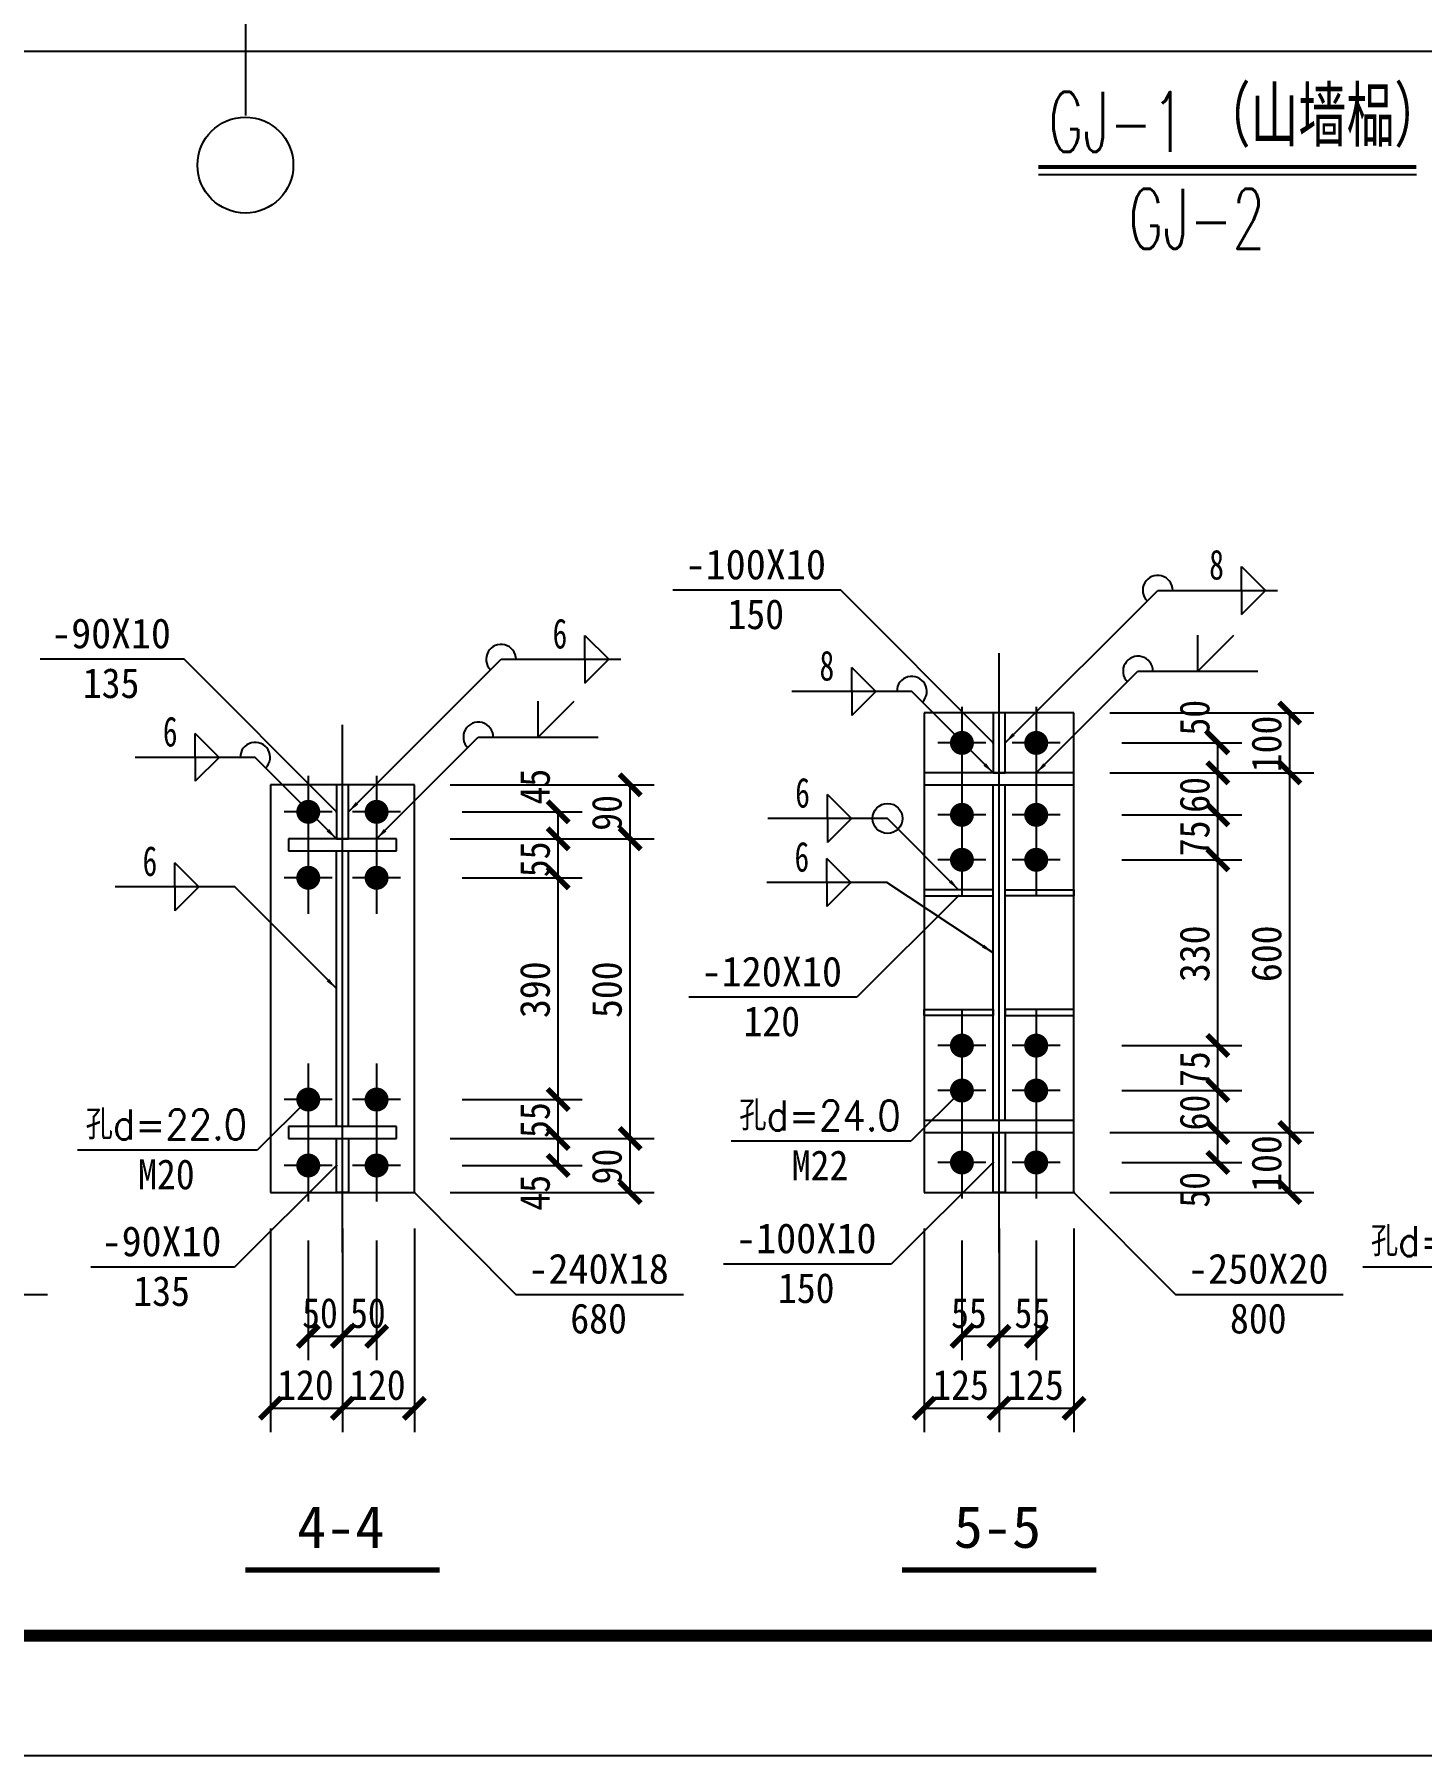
# Model space of a CAD drawing. Extents: x 37237700 to 37865026, y 138877 to 347670.
# Drawn here: x 37810176 to 37821750, y 213282 to 227640 of the extents above; entities that cross this region are included whole.
import ezdxf
from ezdxf.enums import TextEntityAlignment as Align

# ---------------------------------------------------------------- set-up
doc = ezdxf.new("R2010")
doc.units = 0
doc.header["$LTSCALE"] = 1000
doc.header["$MEASUREMENT"] = 0
doc.linetypes.add('6', pattern=[8.75, 5, -1.25, 1.25, -1.25])
doc.linetypes.add('ACAD_ISO04W100', pattern=[30.5, 24, -3, 0.5, -3])
doc.layers.get('0').update_dxf_attribs({"linetype": 'CONTINUOUS'})
doc.layers.get('DEFPOINTS').update_dxf_attribs({"linetype": 'CONTINUOUS'})
for name, color, linetype in [('10', 7, 'CONTINUOUS'), ('112', 253, 'CONTINUOUS'), ('20', 2, 'CONTINUOUS'), ('DOTE', 1, 'ACAD_ISO04W100'), ('PUB_DIM', 3, 'CONTINUOUS'), ('PUB_TEXT', 7, 'CONTINUOUS'), ('PUB_TITLE', 4, 'CONTINUOUS'), ('尺寸标注', 253, 'CONTINUOUS'), ('焊缝标注', 253, 'CONTINUOUS'), ('螺栓孔标注', 253, 'CONTINUOUS'), ('钢板标注', 253, 'CONTINUOUS')]:
    doc.layers.add(name, color=color, linetype=linetype)
doc.layers.add('PUB_WINDW', color=7, linetype='CONTINUOUS', plot=False)
doc.styles.add('_HZTXT', font='txt.shx', dxfattribs={"width": 0.8, "bigfont": 'hztxt.shx'})
doc.styles.add('_TCH_DIM_T3', font='SIMPLEX', dxfattribs={"width": 0.705882, "bigfont": 'GBCBIG'})
doc.styles.add('_TXT', font='SIMPLEX.shx', dxfattribs={"width": 0.6})
doc.dimstyles.new('_TCH_ARCH&&100', dxfattribs={"dimtxt": 297.5, "dimasz": 100, "dimexe": 250, "dimexo": 300, "dimgap": 100, "dimtad": 1, "dimdec": 0, "dimzin": 0, "dimdsep": 46, "dimtxsty": '_TCH_DIM_T3', "dimblk": 'ARCHTICK', "dimcen": 0.09, "dimclrt": 7, "dimazin": 2, "dimtfac": 1, "dimtdec": 0, "dimtix": 1, "dimtmove": 2, "dimatfit": 3, "dimfxl": 1, "dimtolj": 1, "dimtzin": 0, "dimarcsym": 0})

# ---------------------------------------------------------------- blocks, each defined once
blk = doc.blocks.new('_ArchTick')
at = {"color": 0, "linetype": 'ByBlock', "const_width": 0.4}
blk.add_lwpolyline([(-0.5, -0.5), (0.5, 0.5)], dxfattribs=at)
blk = doc.blocks.new('*D1925')
at = {"layer": 'DEFPOINTS', "color": 0}
for p in [(37799337, 229464), (37849737, 229464), (37849737, 227500)]:
    blk.add_point(p, dxfattribs=at)
at = {"layer": 'PUB_DIM', "color": 0, "lineweight": -2}
for p, q in [((37799337, 229164), (37799337, 227250)), ((37849737, 229164), (37849737, 227250)), ((37799337, 227500), (37849737, 227500))]:
    blk.add_line(p, q, dxfattribs=at)
at = {"layer": 'PUB_DIM', "color": 0, "lineweight": -2, "xscale": 100, "yscale": 100, "zscale": 100, "rotation": 180}
blk.add_blockref('_ArchTick', (37799337, 227500), dxfattribs=at)
at = {"layer": 'PUB_DIM', "color": 0, "lineweight": -2, "xscale": 100, "yscale": 100, "zscale": 100}
blk.add_blockref('_ArchTick', (37849737, 227500), dxfattribs=at)
at = {"layer": 'PUB_DIM', "color": 7, "insert": (37824537, 227749), "char_height": 297.5, "attachment_point": 5, "style": '_TCH_DIM_T3'}
blk.add_mtext('\\A1;50400', dxfattribs=at)

msp = doc.modelspace()

# ---------------------------------------------------------------- linework, layer by layer
msp.add_line((37818552.6, 226471.5, 200), (37821706.9, 226471.5, 200))
at = {"layer": '10', "color": 7, "linetype": '6'}
for p, q in [((37818224.8, 217479.7), (37818224.8, 222479.7)), ((37812746.3, 217479.7), (37812746.3, 221879.7))]:
    msp.add_line(p, q, dxfattribs=at)
at = {"layer": '10', "color": 253}
for p, q in [((37817914.8, 222029.7), (37817914.8, 221429.7)), ((37818534.8, 222029.7), (37818534.8, 221429.7)), ((37818114.8, 221729.7), (37817714.8, 221729.7)), ((37818734.8, 221729.7), (37818334.8, 221729.7)), ((37812461.3, 221454.7), (37812461.3, 220854.7)), ((37813031.3, 221454.7), (37813031.3, 220854.7)), ((37817914.8, 221429.7), (37817914.8, 220829.7)), ((37818534.8, 221429.7), (37818534.8, 220829.7)), ((37812661.3, 221154.7), (37812261.3, 221154.7)), ((37813231.3, 221154.7), (37812831.3, 221154.7)), ((37818114.8, 221129.7), (37817714.8, 221129.7)), ((37818734.8, 221129.7), (37818334.8, 221129.7)), ((37817914.8, 221054.7), (37817914.8, 220454.7)), ((37818534.8, 221054.7), (37818534.8, 220454.7)), ((37812461.3, 220904.7), (37812461.3, 220304.7)), ((37813031.3, 220904.7), (37813031.3, 220304.7)), ((37818114.8, 220754.7), (37817714.8, 220754.7)), ((37818734.8, 220754.7), (37818334.8, 220754.7)), ((37812661.3, 220604.7), (37812261.3, 220604.7)), ((37813231.3, 220604.7), (37812831.3, 220604.7)), ((37817914.8, 219504.7), (37817914.8, 218904.7)), ((37818534.8, 219504.7), (37818534.8, 218904.7)), ((37818114.8, 219204.7), (37817714.8, 219204.7)), ((37817914.8, 219129.7), (37817914.8, 218529.7)), ((37818734.8, 219204.7), (37818334.8, 219204.7)), ((37818534.8, 219129.7), (37818534.8, 218529.7)), ((37812461.3, 219054.7), (37812461.3, 218454.7)), ((37813031.3, 219054.7), (37813031.3, 218454.7)), ((37818114.8, 218829.7), (37817714.8, 218829.7)), ((37818734.8, 218829.7), (37818334.8, 218829.7)), ((37812661.3, 218754.7), (37812261.3, 218754.7)), ((37813231.3, 218754.7), (37812831.3, 218754.7)), ((37817914.8, 218529.7), (37817914.8, 217929.7)), ((37818534.8, 218529.7), (37818534.8, 217929.7)), ((37812461.3, 218504.7), (37812461.3, 217904.7)), ((37813031.3, 218504.7), (37813031.3, 217904.7)), ((37812661.3, 218204.7), (37812261.3, 218204.7)), ((37813231.3, 218204.7), (37812831.3, 218204.7)), ((37818114.8, 218229.7), (37817714.8, 218229.7)), ((37818734.8, 218229.7), (37818334.8, 218229.7))]:
    msp.add_line(p, q, dxfattribs=at)
at = {"layer": '10', "const_width": 100}
for points in [[(37817964.8, 221729.7, 1), (37817864.8, 221729.7, 1), (37817964.8, 221729.7, 1)], [(37818584.8, 221729.7, 1), (37818484.8, 221729.7, 1), (37818584.8, 221729.7, 1)], [(37812511.3, 221154.7, 1), (37812411.3, 221154.7, 1), (37812511.3, 221154.7, 1)], [(37813081.3, 221154.7, 1), (37812981.3, 221154.7, 1), (37813081.3, 221154.7, 1)], [(37817964.8, 221129.7, 1), (37817864.8, 221129.7, 1), (37817964.8, 221129.7, 1)], [(37818584.8, 221129.7, 1), (37818484.8, 221129.7, 1), (37818584.8, 221129.7, 1)], [(37817964.8, 220754.7, 1), (37817864.8, 220754.7, 1), (37817964.8, 220754.7, 1)], [(37818584.8, 220754.7, 1), (37818484.8, 220754.7, 1), (37818584.8, 220754.7, 1)], [(37812511.3, 220604.7, 1), (37812411.3, 220604.7, 1), (37812511.3, 220604.7, 1)], [(37813081.3, 220604.7, 1), (37812981.3, 220604.7, 1), (37813081.3, 220604.7, 1)], [(37817964.8, 219204.7, 1), (37817864.8, 219204.7, 1), (37817964.8, 219204.7, 1)], [(37818584.8, 219204.7, 1), (37818484.8, 219204.7, 1), (37818584.8, 219204.7, 1)], [(37812511.3, 218754.7, 1), (37812411.3, 218754.7, 1), (37812511.3, 218754.7, 1)], [(37813081.3, 218754.7, 1), (37812981.3, 218754.7, 1), (37813081.3, 218754.7, 1)], [(37817964.8, 218829.7, 1), (37817864.8, 218829.7, 1), (37817964.8, 218829.7, 1)], [(37818584.8, 218829.7, 1), (37818484.8, 218829.7, 1), (37818584.8, 218829.7, 1)], [(37812511.3, 218204.7, 1), (37812411.3, 218204.7, 1), (37812511.3, 218204.7, 1)], [(37813081.3, 218204.7, 1), (37812981.3, 218204.7, 1), (37813081.3, 218204.7, 1)], [(37817964.8, 218229.7, 1), (37817864.8, 218229.7, 1), (37817964.8, 218229.7, 1)], [(37818584.8, 218229.7, 1), (37818484.8, 218229.7, 1), (37818584.8, 218229.7, 1)]]:
    msp.add_lwpolyline(points, format="xyb", dxfattribs=at)
at = {"layer": '10', "color": 3}
for points in [[(37818849.8, 221479.7), (37817599.8, 221479.7)], [(37817599.8, 221479.7), (37817599.8, 221379.7)], [(37818849.8, 221379.7), (37818849.8, 221479.7)], [(37817599.8, 221379.7), (37818849.8, 221379.7)], [(37818174.8, 218579.7), (37818174.8, 221379.7)], [(37818274.8, 218579.7), (37818274.8, 221379.7)], [(37813196.3, 220929.7), (37812296.3, 220929.7)], [(37812296.3, 220929.7), (37812296.3, 220829.7)], [(37812296.3, 220829.7), (37813196.3, 220829.7)], [(37812696.3, 218529.7), (37812696.3, 220829.7)], [(37812796.3, 218529.7), (37812796.3, 220829.7)], [(37813196.3, 220829.7), (37813196.3, 220929.7)], [(37813196.3, 218529.7), (37812296.3, 218529.7)], [(37812296.3, 218529.7), (37812296.3, 218429.7)], [(37813196.3, 218429.7), (37813196.3, 218529.7)], [(37818849.8, 218579.7), (37817599.8, 218579.7)], [(37817599.8, 218579.7), (37817599.8, 218479.7)], [(37818849.8, 218479.7), (37818849.8, 218579.7)], [(37812296.3, 218429.7), (37813196.3, 218429.7)], [(37817599.8, 218479.7), (37818849.8, 218479.7)]]:
    msp.add_lwpolyline(points, dxfattribs=at)
at = {"layer": '10', "const_width": 45}
for points in [[(37811936.3, 214829.7), (37813556.3, 214829.7)], [(37817414.8, 214829.7), (37819034.8, 214829.7)]]:
    msp.add_lwpolyline(points, dxfattribs=at)
at = {"layer": '112'}
msp.add_circle((37811936.6, 226549.6), 400, dxfattribs=at)
at = {"layer": '20'}
for points in [[(37818849.8, 221979.7), (37817599.8, 221979.7)], [(37817599.8, 221979.7), (37817599.8, 217979.7)], [(37818274.8, 221979.7), (37818174.8, 221979.7)], [(37818174.8, 221979.7), (37818174.8, 221479.7)], [(37818274.8, 221479.7), (37818274.8, 221979.7)], [(37818849.8, 217979.7), (37818849.8, 221979.7)], [(37818174.8, 221479.7), (37818274.8, 221479.7)], [(37813346.3, 221379.7), (37812146.3, 221379.7)], [(37812146.3, 221379.7), (37812146.3, 217979.7)], [(37812796.3, 221379.7), (37812696.3, 221379.7)], [(37812696.3, 221379.7), (37812696.3, 220929.7)], [(37812796.3, 220929.7), (37812796.3, 221379.7)], [(37813346.3, 217979.7), (37813346.3, 221379.7)], [(37812696.3, 220929.7), (37812796.3, 220929.7)], [(37818174.8, 220504.7), (37817599.8, 220504.7)], [(37817599.8, 220504.7), (37817599.8, 220454.7)], [(37817599.8, 220454.7), (37818174.8, 220454.7)], [(37818174.8, 220454.7), (37818174.8, 220504.7)], [(37818274.8, 220504.7), (37818849.8, 220504.7)], [(37818274.8, 220454.7), (37818274.8, 220504.7)], [(37818849.8, 220454.7), (37818274.8, 220454.7)], [(37818849.8, 220504.7), (37818849.8, 220454.7)], [(37817599.8, 219454.7), (37817599.8, 219504.7)], [(37817599.8, 219504.7), (37818174.8, 219504.7)], [(37818174.8, 219454.7), (37817599.8, 219454.7)], [(37818174.8, 219504.7), (37818174.8, 219454.7)], [(37818849.8, 219504.7), (37818274.8, 219504.7)], [(37818274.8, 219504.7), (37818274.8, 219454.7)], [(37818274.8, 219454.7), (37818849.8, 219454.7)], [(37818849.8, 219454.7), (37818849.8, 219504.7)], [(37812696.3, 218429.7), (37812796.3, 218429.7)], [(37812696.3, 217979.7), (37812696.3, 218429.7)], [(37812796.3, 218429.7), (37812796.3, 217979.7)], [(37818174.8, 218479.7), (37818274.8, 218479.7)], [(37818174.8, 217979.7), (37818174.8, 218479.7)], [(37818274.8, 218479.7), (37818274.8, 217979.7)], [(37812146.3, 217979.7), (37813346.3, 217979.7)], [(37812796.3, 217979.7), (37812696.3, 217979.7)], [(37817599.8, 217979.7), (37818849.8, 217979.7)], [(37818274.8, 217979.7), (37818174.8, 217979.7)]]:
    msp.add_lwpolyline(points, dxfattribs=at)
at = {"layer": 'DOTE', "ltscale": 0.05}
msp.add_line((37811936.6, 252564), (37811936.6, 226949.6), dxfattribs=at)
at = {"layer": 'PUB_TITLE'}
msp.add_lwpolyline([(37790725.6, 213282.3), (37865025.6, 213282.3), (37865025.6, 255282.3), (37790725.6, 255282.3)], close=True, dxfattribs=at)
at = {"layer": 'PUB_TITLE', "const_width": 100}
msp.add_lwpolyline([(37793225.6, 214282.3), (37864025.6, 214282.3), (37864025.6, 254282.3), (37793225.6, 254282.3)], close=True, dxfattribs=at)
at = {"layer": 'PUB_WINDW', "const_width": 33.3, "elevation": 200}
msp.add_lwpolyline([(37818552.6, 226534.4), (37821706.9, 226534.4)], dxfattribs=at)
at = {"layer": '尺寸标注'}
for p, q in [((37819149.8, 221979.7), (37820849.8, 221979.7)), ((37820649.8, 221479.7), (37820649.8, 221979.7)), ((37819249.8, 221729.7), (37820249.8, 221729.7)), ((37820049.8, 221479.7), (37820049.8, 221729.7)), ((37819149.8, 221479.7), (37820849.8, 221479.7)), ((37819149.8, 221479.7), (37820849.8, 221479.7)), ((37819249.8, 221479.7), (37820249.8, 221479.7)), ((37819249.8, 221479.7), (37820249.8, 221479.7)), ((37820049.8, 221129.7), (37820049.8, 221479.7)), ((37820649.8, 218479.7), (37820649.8, 221479.7)), ((37813646.3, 221379.7), (37815346.3, 221379.7)), ((37815146.3, 220929.7), (37815146.3, 221379.7)), ((37813746.3, 221154.7), (37814746.3, 221154.7)), ((37814546.3, 220929.7), (37814546.3, 221154.7)), ((37819249.8, 221129.7), (37820249.8, 221129.7)), ((37819249.8, 221129.7), (37820249.8, 221129.7)), ((37820049.8, 220754.7), (37820049.8, 221129.7)), ((37813646.3, 220929.7), (37815346.3, 220929.7)), ((37813646.3, 220929.7), (37815346.3, 220929.7)), ((37813746.3, 220929.7), (37814746.3, 220929.7)), ((37813746.3, 220929.7), (37814746.3, 220929.7)), ((37814546.3, 220604.7), (37814546.3, 220929.7)), ((37815146.3, 218429.7), (37815146.3, 220929.7)), ((37819249.8, 220754.7), (37820249.8, 220754.7)), ((37819249.8, 220754.7), (37820249.8, 220754.7)), ((37820049.8, 219204.7), (37820049.8, 220754.7)), ((37813746.3, 220604.7), (37814746.3, 220604.7)), ((37813746.3, 220604.7), (37814746.3, 220604.7)), ((37814546.3, 218754.7), (37814546.3, 220604.7)), ((37819249.8, 219204.7), (37820249.8, 219204.7)), ((37819249.8, 219204.7), (37820249.8, 219204.7)), ((37820049.8, 218829.7), (37820049.8, 219204.7)), ((37819249.8, 218829.7), (37820249.8, 218829.7)), ((37819249.8, 218829.7), (37820249.8, 218829.7)), ((37820049.8, 218479.7), (37820049.8, 218829.7)), ((37813746.3, 218754.7), (37814746.3, 218754.7)), ((37813746.3, 218754.7), (37814746.3, 218754.7)), ((37814546.3, 218429.7), (37814546.3, 218754.7)), ((37813646.3, 218429.7), (37815346.3, 218429.7)), ((37813646.3, 218429.7), (37815346.3, 218429.7)), ((37813746.3, 218429.7), (37814746.3, 218429.7)), ((37813746.3, 218429.7), (37814746.3, 218429.7)), ((37814546.3, 218204.7), (37814546.3, 218429.7)), ((37815146.3, 217979.7), (37815146.3, 218429.7)), ((37819149.8, 218479.7), (37820849.8, 218479.7)), ((37819149.8, 218479.7), (37820849.8, 218479.7)), ((37819249.8, 218479.7), (37820249.8, 218479.7)), ((37819249.8, 218479.7), (37820249.8, 218479.7)), ((37820049.8, 218229.7), (37820049.8, 218479.7)), ((37820649.8, 217979.7), (37820649.8, 218479.7)), ((37813746.3, 218204.7), (37814746.3, 218204.7)), ((37819249.8, 218229.7), (37820249.8, 218229.7)), ((37813646.3, 217979.7), (37815346.3, 217979.7)), ((37819149.8, 217979.7), (37820849.8, 217979.7)), ((37812146.3, 217679.7), (37812146.3, 215979.7)), ((37812746.3, 217679.7), (37812746.3, 215979.7)), ((37812746.3, 217679.7), (37812746.3, 215979.7)), ((37813346.3, 217679.7), (37813346.3, 215979.7)), ((37817599.8, 217679.7), (37817599.8, 215979.7)), ((37818224.8, 217679.7), (37818224.8, 215979.7)), ((37818224.8, 217679.7), (37818224.8, 215979.7)), ((37818849.8, 217679.7), (37818849.8, 215979.7)), ((37812461.3, 217579.7), (37812461.3, 216579.7)), ((37812746.3, 217579.7), (37812746.3, 216579.7)), ((37812746.3, 217579.7), (37812746.3, 216579.7)), ((37813031.3, 217579.7), (37813031.3, 216579.7)), ((37817914.8, 217579.7), (37817914.8, 216579.7)), ((37818224.8, 217579.7), (37818224.8, 216579.7)), ((37818224.8, 217579.7), (37818224.8, 216579.7)), ((37818534.8, 217579.7), (37818534.8, 216579.7)), ((37812461.3, 216779.7), (37812746.3, 216779.7)), ((37812746.3, 216779.7), (37813031.3, 216779.7)), ((37817914.8, 216779.7), (37818224.8, 216779.7)), ((37818224.8, 216779.7), (37818534.8, 216779.7)), ((37812146.3, 216179.7), (37812746.3, 216179.7)), ((37812746.3, 216179.7), (37813346.3, 216179.7)), ((37817599.8, 216179.7), (37818224.8, 216179.7)), ((37818224.8, 216179.7), (37818849.8, 216179.7))]:
    msp.add_line(p, q, dxfattribs=at)
at = {"layer": '尺寸标注', "const_width": 45}
for points in [[(37820561.4, 222068.1), (37820738.2, 221891.3)], [(37819961.4, 221818.1), (37820138.2, 221641.3)], [(37819961.4, 221568.1), (37820138.2, 221391.3)], [(37819961.4, 221568.1), (37820138.2, 221391.3)], [(37820561.4, 221568.1), (37820738.2, 221391.3)], [(37820561.4, 221568.1), (37820738.2, 221391.3)], [(37815057.9, 221468.1), (37815234.7, 221291.3)], [(37814457.9, 221243.1), (37814634.7, 221066.3)], [(37819961.4, 221218.1), (37820138.2, 221041.3)], [(37819961.4, 221218.1), (37820138.2, 221041.3)], [(37814457.9, 221018.1), (37814634.7, 220841.3)], [(37814457.9, 221018.1), (37814634.7, 220841.3)], [(37815057.9, 221018.1), (37815234.7, 220841.3)], [(37815057.9, 221018.1), (37815234.7, 220841.3)], [(37819961.4, 220843.1), (37820138.2, 220666.3)], [(37819961.4, 220843.1), (37820138.2, 220666.3)], [(37814457.9, 220693.1), (37814634.7, 220516.3)], [(37814457.9, 220693.1), (37814634.7, 220516.3)], [(37819961.4, 219293.1), (37820138.2, 219116.3)], [(37819961.4, 219293.1), (37820138.2, 219116.3)], [(37814457.9, 218843.1), (37814634.7, 218666.3)], [(37814457.9, 218843.1), (37814634.7, 218666.3)], [(37819961.4, 218918.1), (37820138.2, 218741.3)], [(37819961.4, 218918.1), (37820138.2, 218741.3)], [(37814457.9, 218518.1), (37814634.7, 218341.3)], [(37814457.9, 218518.1), (37814634.7, 218341.3)], [(37815057.9, 218518.1), (37815234.7, 218341.3)], [(37815057.9, 218518.1), (37815234.7, 218341.3)], [(37819961.4, 218568.1), (37820138.2, 218391.3)], [(37819961.4, 218568.1), (37820138.2, 218391.3)], [(37820561.4, 218568.1), (37820738.2, 218391.3)], [(37820561.4, 218568.1), (37820738.2, 218391.3)], [(37814457.9, 218293.1), (37814634.7, 218116.3)], [(37819961.4, 218318.1), (37820138.2, 218141.3)], [(37815057.9, 218068.1), (37815234.7, 217891.3)], [(37820561.4, 218068.1), (37820738.2, 217891.3)], [(37812372.9, 216691.3), (37812549.7, 216868.1)], [(37812657.9, 216691.3), (37812834.7, 216868.1)], [(37812657.9, 216691.3), (37812834.7, 216868.1)], [(37812942.9, 216691.3), (37813119.7, 216868.1)], [(37817826.4, 216691.3), (37818003.2, 216868.1)], [(37818136.4, 216691.3), (37818313.2, 216868.1)], [(37818136.4, 216691.3), (37818313.2, 216868.1)], [(37818446.4, 216691.3), (37818623.2, 216868.1)], [(37812057.9, 216091.3), (37812234.7, 216268.1)], [(37812657.9, 216091.3), (37812834.7, 216268.1)], [(37812657.9, 216091.3), (37812834.7, 216268.1)], [(37813257.9, 216091.3), (37813434.7, 216268.1)], [(37817511.4, 216091.3), (37817688.2, 216268.1)], [(37818136.4, 216091.3), (37818313.2, 216268.1)], [(37818136.4, 216091.3), (37818313.2, 216268.1)], [(37818761.4, 216091.3), (37818938.2, 216268.1)]]:
    msp.add_lwpolyline(points, dxfattribs=at)
at = {"layer": '焊缝标注'}
for p, q in [((37820248.1, 223202), (37820448.1, 223002)), ((37820248.1, 223002), (37820248.1, 223202)), ((37818274.8, 221729.7), (37819548.1, 223002)), ((37819548.1, 223002), (37820548.1, 223002)), ((37820248.1, 222802), (37820448.1, 223002)), ((37820248.1, 223002), (37820248.1, 222802)), ((37814769.6, 222627), (37814969.6, 222427)), ((37814769.6, 222427), (37814769.6, 222627)), ((37819883.7, 222327.9), (37819883.7, 222627.9)), ((37819883.7, 222327.9), (37820183.7, 222627.9)), ((37812796.3, 221154.7), (37814069.6, 222427)), ((37814069.6, 222427), (37815069.6, 222427)), ((37814769.6, 222227), (37814969.6, 222427)), ((37814769.6, 222427), (37814769.6, 222227)), ((37817196.8, 222159.3), (37816996.8, 222359.3)), ((37816996.8, 222159.3), (37816996.8, 222359.3)), ((37818534.8, 221479.7), (37819383.7, 222327.9)), ((37819383.7, 222327.9), (37820383.7, 222327.9)), ((37817496.8, 222159.3), (37816496.8, 222159.3)), ((37817196.8, 222159.3), (37816996.8, 221959.3)), ((37816996.8, 222159.3), (37816996.8, 221959.3)), ((37818174.8, 221479.7), (37817496.8, 222159.3)), ((37814380.1, 221777.9), (37814380.1, 222077.9)), ((37814380.1, 221777.9), (37814680.1, 222077.9)), ((37811718.3, 221609.3), (37811518.3, 221809.3)), ((37811518.3, 221609.3), (37811518.3, 221809.3)), ((37813031.3, 220929.7), (37813880.1, 221777.9)), ((37813880.1, 221777.9), (37814880.1, 221777.9)), ((37812018.3, 221609.3), (37811018.3, 221609.3)), ((37811718.3, 221609.3), (37811518.3, 221409.3)), ((37811518.3, 221609.3), (37811518.3, 221409.3)), ((37812696.3, 220929.7), (37812018.3, 221609.3)), ((37816994.1, 221099.4), (37816794.1, 221299.4)), ((37816794.1, 221099.4), (37816794.1, 221299.4)), ((37817294.1, 221099.4), (37816294.1, 221099.4)), ((37816994.1, 221099.4), (37816794.1, 220899.4)), ((37816794.1, 221099.4), (37816794.1, 220899.4)), ((37817887.3, 220504.7), (37817294.1, 221099.4)), ((37811548.8, 220529.2), (37811348.8, 220729.2)), ((37811348.8, 220529.2), (37811348.8, 220729.2)), ((37816988.1, 220565.3), (37816788.1, 220765.3)), ((37816788.1, 220565.3), (37816788.1, 220765.3)), ((37811848.8, 220529.2), (37810848.8, 220529.2)), ((37811548.8, 220529.2), (37811348.8, 220329.2)), ((37811348.8, 220529.2), (37811348.8, 220329.2)), ((37812696.3, 219679.7), (37811848.8, 220529.2)), ((37817288.1, 220565.3), (37816288.1, 220565.3)), ((37816988.1, 220565.3), (37816788.1, 220365.3)), ((37816788.1, 220565.3), (37816788.1, 220365.3)), ((37818174.8, 219979.7), (37817288.1, 220565.3))]:
    msp.add_line(p, q, dxfattribs=at)
msp.add_circle((37817294.1, 221099.4), 125, dxfattribs=at)
for centre, start, end in [((37819548.1, 223002), 0, 224.97719), ((37814069.6, 222427), 0, 224.97719), ((37819383.7, 222327.9), 0, 224.97719), ((37817496.8, 222159.3), 314.93155, 180.00001), ((37813880.1, 221777.9), 0, 224.97719), ((37812018.3, 221609.3), 314.93155, 180.00001)]:
    msp.add_arc(centre, 125, start, end, dxfattribs=at)
for points in [[(37818274.8, 221729.7), (37818356.2, 221789.8), (37818335, 221811)], [(37818174.8, 221479.7), (37818114.8, 221561.1), (37818093.6, 221539.9)], [(37818534.8, 221479.7), (37818616.2, 221539.8), (37818594.9, 221561)], [(37812796.3, 221154.7), (37812877.6, 221214.8), (37812856.4, 221236)], [(37812696.3, 220929.7), (37812636.3, 221011.1), (37812615, 220989.9)], [(37813031.3, 220929.7), (37813112.6, 220989.8), (37813091.4, 221011)], [(37817887.3, 220504.7), (37817827.3, 220586.1), (37817806.1, 220564.9)], [(37818174.8, 219979.7), (37818099.6, 220047.3), (37818083.1, 220022.3)], [(37812696.3, 219679.7), (37812636.3, 219761.1), (37812615, 219739.9)]]:
    msp.add_solid(points, dxfattribs=at)
at = {"layer": '螺栓孔标注'}
for p, q in [((37817914.8, 218829.7), (37817489.7, 218406.3)), ((37812461.3, 218754.7), (37812036.2, 218331.3)), ((37817489.7, 218406.3), (37815989.7, 218406.3)), ((37812036.2, 218331.3), (37810536.2, 218331.3)), ((37822759.3, 217357.8), (37821259.3, 217357.8))]:
    msp.add_line(p, q, dxfattribs=at)
at = {"layer": '螺栓孔标注', "const_width": 10}
for points in [[(37817919.8, 218829.7, 1), (37817909.8, 218829.7, 1), (37817919.8, 218829.7, 1)], [(37812466.3, 218754.7, 1), (37812456.3, 218754.7, 1), (37812466.3, 218754.7, 1)]]:
    msp.add_lwpolyline(points, format="xyb", dxfattribs=at)
at = {"layer": '钢板标注'}
for p, q in [((37816903.5, 223004), (37815503.5, 223004)), ((37818174.8, 221729.7), (37816903.5, 223004)), ((37811425, 222429), (37810225, 222429)), ((37812696.3, 221154.7), (37811425, 222429)), ((37817887.3, 220454.7), (37817037.1, 219607.9)), ((37817037.1, 219607.9), (37815637.1, 219607.9)), ((37812696.3, 218204.7), (37811846.1, 217357.8)), ((37818174.8, 218229.7), (37817324.6, 217382.8)), ((37813346.3, 217979.7), (37814192.4, 217128.8)), ((37818849.8, 217979.7), (37819696, 217128.8)), ((37817324.6, 217382.8), (37815924.6, 217382.8)), ((37811846.1, 217357.8), (37810646.1, 217357.8)), ((37808885.3, 217128.8), (37810285.3, 217128.8)), ((37814192.4, 217128.8), (37815592.4, 217128.8)), ((37819696, 217128.8), (37821096, 217128.8))]:
    msp.add_line(p, q, dxfattribs=at)
at = {"layer": '钢板标注', "const_width": 10}
for points in [[(37818179.8, 221729.7, 1), (37818169.8, 221729.7, 1), (37818179.8, 221729.7, 1)], [(37812701.3, 221154.7, 1), (37812691.3, 221154.7, 1), (37812701.3, 221154.7, 1)], [(37817892.3, 220454.7, 1), (37817882.3, 220454.7, 1), (37817892.3, 220454.7, 1)], [(37818179.8, 218229.7, 1), (37818169.8, 218229.7, 1), (37818179.8, 218229.7, 1)], [(37812701.3, 218204.7, 1), (37812691.3, 218204.7, 1), (37812701.3, 218204.7, 1)], [(37813351.3, 217979.7, 1), (37813341.3, 217979.7, 1), (37813351.3, 217979.7, 1)], [(37818854.8, 217979.7, 1), (37818844.8, 217979.7, 1), (37818854.8, 217979.7, 1)]]:
    msp.add_lwpolyline(points, format="xyb", dxfattribs=at)

# ---------------------------------------------------------------- texts
at = {"layer": '10', "width": 0.781072}
for s, p, p2 in [('4-4', (37812368.3, 215015.2), (37813097.3, 215015.2)), ('5-5', (37817846.8, 215015.2), (37818575.8, 215015.2))]:
    msp.add_text(s, height=350, dxfattribs=at).set_placement(p, p2, align=Align.FIT)
at = {"layer": 'PUB_TEXT'}
for s, style, width, p in [('GJ-1', '_TXT', 0.64, (37818638.5, 226660.1, 200)), ('（山墙榀）', '_HZTXT', 0.8, (37819922.1, 226702.6, 200)), ('GJ-2', '_TXT', 0.64, (37819306.5, 225852.5, 200))]:
    msp.add_text(s, height=500, dxfattribs=dict(at, style=style, width=width)).set_placement(p)
at = {"layer": '尺寸标注'}
for s, width, p, p2 in [('50', 0.793335, (37819979.8, 221791), (37819979.8, 222088.5)), ('100', 0.945001, (37820579.8, 221484.7), (37820579.8, 221957.2)), ('45', 0.714, (37814476.3, 221215.9), (37814476.3, 221513.4)), ('60', 0.793335, (37819979.8, 221147.2), (37819979.8, 221444.7)), ('90', 0.793333, (37815076.3, 220997.2), (37815076.3, 221294.7)), ('75', 0.714001, (37819979.8, 220784.7), (37819979.8, 221082.2)), ('55', 0.714, (37814476.3, 220609.7), (37814476.3, 220907.2)), ('330', 0.756, (37819979.8, 219734.7), (37819979.8, 220207.2)), ('600', 0.81, (37820579.8, 219734.7), (37820579.8, 220207.2)), ('390', 0.756, (37814476.3, 219434.7), (37814476.3, 219907.2)), ('500', 0.81, (37815076.3, 219434.7), (37815076.3, 219907.2)), ('75', 0.714, (37819979.8, 218859.7), (37819979.8, 219157.2)), ('55', 0.714, (37814476.3, 218434.7), (37814476.3, 218732.2)), ('60', 0.793333, (37819979.8, 218497.2), (37819979.8, 218794.7)), ('100', 0.945, (37820579.8, 217984.7), (37820579.8, 218457.2)), ('90', 0.793334, (37815076.3, 218047.2), (37815076.3, 218344.7)), ('45', 0.714001, (37814476.3, 217828.4), (37814476.3, 218125.9)), ('50', 0.793333, (37819979.8, 217853.4), (37819979.8, 218150.9))]:
    msp.add_text(s, height=250, rotation=90, dxfattribs=dict(at, width=width)).set_placement(p, p2, align=Align.FIT)
for s, width, p, p2 in [('50', 0.793327, (37812410.1, 216849.7), (37812707.6, 216849.7)), ('50', 0.793343, (37812809.8, 216849.7), (37813107.3, 216849.7)), ('55', 0.713994, (37817823.9, 216849.7), (37818121.4, 216849.7)), ('55', 0.714009, (37818353.4, 216849.7), (37818650.9, 216849.7)), ('120', 0.872314, (37812201.3, 216249.7), (37812673.8, 216249.7)), ('120', 0.872314, (37812801.3, 216249.7), (37813273.8, 216249.7)), ('125', 0.810006, (37817667.3, 216249.7), (37818139.8, 216249.7)), ('125', 0.810006, (37818292.3, 216249.7), (37818764.8, 216249.7))]:
    msp.add_text(s, height=250, dxfattribs=dict(at, width=width)).set_placement(p, p2, align=Align.FIT)
at = {"layer": '焊缝标注'}
for s, width, p, p2 in [('8', 0.735022, (37819978.1, 223092), (37820100.6, 223092)), ('6', 0.735022, (37814499.6, 222517), (37814622.1, 222517)), ('8', 0.734985, (37816726.8, 222249.3), (37816849.3, 222249.3)), ('6', 0.734985, (37811248.3, 221699.3), (37811370.8, 221699.3)), ('6', 0.734985, (37816524.1, 221189.4), (37816646.6, 221189.4)), ('6', 0.735022, (37811078.8, 220619.2), (37811201.3, 220619.2)), ('6', 0.734985, (37816518.1, 220655.3), (37816640.5, 220655.3))]:
    msp.add_text(s, height=250, dxfattribs=dict(at, width=width)).set_placement(p, p2, align=Align.FIT)
at = {"layer": '螺栓孔标注', "style": '_HZTXT'}
for s, width, p, p2 in [('孔d=22.0', 0.924003, (37810603.7, 218421.3), (37811951.2, 218421.3)), ('孔d=24.0', 0.924003, (37816057.2, 218496.3), (37817404.7, 218496.3)), ('孔d=38.0', 0.923998, (37821326.8, 217447.8), (37822674.3, 217447.8))]:
    msp.add_text(s, height=250, dxfattribs=dict(at, width=width)).set_placement(p, p2, align=Align.FIT)
at = {"layer": '螺栓孔标注'}
for s, width, p, p2 in [('M20', 0.756006, (37811041.2, 218006.3), (37811513.7, 218006.3)), ('M22', 0.708755, (37816494.7, 218081.3), (37816967.2, 218081.3))]:
    msp.add_text(s, height=250, dxfattribs=dict(at, width=width)).set_placement(p, p2, align=Align.FIT)
at = {"layer": '钢板标注'}
for s, width, p, p2 in [('-100X10', 0.85273, (37815608.5, 223094), (37816781, 223094)), ('150', 0.872314, (37815958.5, 222679), (37816431, 222679)), ('-90X10', 0.798003, (37810317.5, 222519), (37811315, 222519)), ('135', 0.810006, (37810580, 222104), (37811052.5, 222104)), ('-120X10', 0.827645, (37815742.1, 219697.9), (37816914.6, 219697.9)), ('120', 0.872303, (37816092.1, 219282.9), (37816564.6, 219282.9)), ('-90X10', 0.797998, (37810738.6, 217447.8), (37811736.1, 217447.8)), ('-100X10', 0.852725, (37816029.6, 217472.8), (37817202.1, 217472.8)), ('-240X18', 0.760539, (37814297.4, 217218.8), (37815469.9, 217218.8)), ('-250X20', 0.740525, (37819801, 217218.8), (37820973.5, 217218.8)), ('135', 0.809996, (37811001.1, 217032.8), (37811473.6, 217032.8)), ('150', 0.872303, (37816379.6, 217057.8), (37816852.1, 217057.8)), ('680', 0.755996, (37814647.4, 216803.8), (37815119.9, 216803.8)), ('800', 0.809996, (37820151, 216803.8), (37820623.5, 216803.8))]:
    msp.add_text(s, height=250, dxfattribs=dict(at, width=width)).set_placement(p, p2, align=Align.FIT)

# ---------------------------------------------------------------- dimensions: what is measured, and where the dimension line sits
at = {"layer": 'PUB_DIM'}
dim = msp.add_aligned_dim(p1=(37799336.6, 229464), p2=(37849736.6, 229464), distance=-1963.9, dimstyle='_TCH_ARCH&&100', dxfattribs=at)
dim.commit()
dim.dimension.update_dxf_attribs({"geometry": '*D1925', "text_midpoint": (37824536.6, 227748.9)})

doc.saveas('drawing.dxf')
